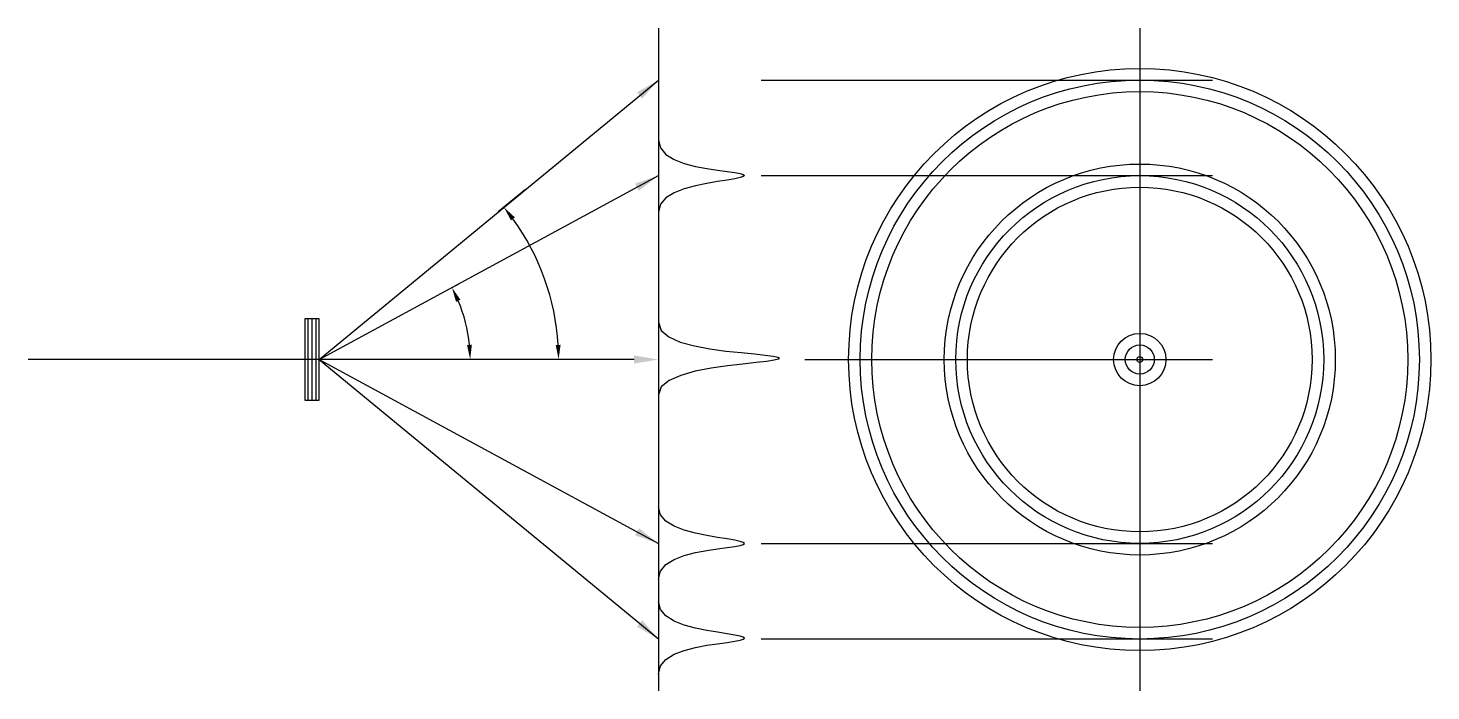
# Model space of a CAD drawing. Extents: x 33 to 393, y 35 to 205.
import ezdxf

# ---------------------------------------------------------------- set-up
doc = ezdxf.new("R2010")
doc.units = 0
doc.layers.get('0').update_dxf_attribs({"linetype": 'CONTINUOUS'})
doc.layers.get('DEFPOINTS').update_dxf_attribs({"linetype": 'CONTINUOUS'})

msp = doc.modelspace()

# ---------------------------------------------------------------- linework, layer by layer
for p, q in [((194.99, 204.94), (194.99, 34.91)), ((318.42, 204.94), (318.42, 34.91)), ((108.03, 119.92), (194.99, 191.61)), ((221.33, 191.61), (337.1, 191.61)), ((108.03, 119.92), (194.99, 167.09)), ((221.33, 167.09), (337.1, 167.09)), ((104.3, 130.32), (104.3, 109.53)), ((108.03, 130.32), (104.3, 130.32)), ((105.14, 109.53), (105.14, 130.32)), ((106.19, 109.53), (106.19, 130.32)), ((107.24, 109.53), (107.24, 130.32)), ((108.03, 109.53), (108.03, 130.32)), ((104.3, 119.92), (33.34, 119.92)), ((108.03, 119.92), (101.78, 119.92)), ((108.03, 119.92), (194.99, 48.24)), ((108.03, 119.92), (194.99, 72.75)), ((188.74, 119.92), (108.03, 119.92)), ((232.53, 119.92), (337.1, 119.92)), ((104.3, 109.53), (108.03, 109.53)), ((221.33, 72.75), (337.1, 72.75)), ((221.33, 48.24), (337.1, 48.24))]:
    msp.add_line(p, q)
at = {"color": 0, "linetype": 'BYBLOCK'}
for p, q in [((160.9, 163.51), (153.93, 157.76)), ((141.25, 137.94), (143.68, 139.26)), ((147.02, 119.92), (144.84, 119.92)), ((171.69, 119.92), (167.52, 119.92))]:
    msp.add_line(p, q, dxfattribs=at)
for points in [[(194.99, 176.27), (195.51, 174.18), (196.92, 172.51), (199.02, 171.2), (201.6, 170.2), (204.46, 169.45), (207.39, 168.9), (210.17, 168.49), (212.62, 168.17), (214.55, 167.88), (215.92, 167.61), (216.75, 167.35), (217.02, 167.1), (216.75, 166.84), (215.92, 166.57), (214.55, 166.27), (212.62, 165.94), (210.17, 165.56), (207.39, 165.1), (204.46, 164.49), (201.6, 163.7), (199.02, 162.68), (196.92, 161.37), (195.51, 159.73), (194.99, 157.71)], [(194.99, 129.46), (195.71, 127.37), (197.67, 125.7), (200.6, 124.39), (204.2, 123.39), (208.19, 122.64), (212.28, 122.09), (216.2, 121.68), (219.64, 121.35), (222.39, 121.06), (224.38, 120.8), (225.6, 120.54), (226.06, 120.29), (225.74, 120.03), (224.63, 119.75), (222.74, 119.45), (220.05, 119.12), (216.6, 118.75), (212.66, 118.28), (208.5, 117.68), (204.43, 116.89), (200.75, 115.86), (197.75, 114.56), (195.73, 112.91), (194.99, 110.89)], [(194.99, 63.57), (195.51, 65.67), (196.92, 67.34), (199.02, 68.65), (201.6, 69.65), (204.46, 70.39), (207.39, 70.94), (210.17, 71.36), (212.62, 71.68), (214.55, 71.97), (215.92, 72.24), (216.75, 72.49), (217.02, 72.75), (216.75, 73.01), (215.92, 73.28), (214.55, 73.58), (212.62, 73.91), (210.17, 74.29), (207.39, 74.75), (204.46, 75.35), (201.6, 76.14), (199.02, 77.17), (196.92, 78.48), (195.51, 80.12), (194.99, 82.14)], [(194.99, 39.24), (195.51, 41.34), (196.92, 43.01), (199.02, 44.32), (201.6, 45.32), (204.46, 46.06), (207.39, 46.62), (210.17, 47.03), (212.62, 47.35), (214.55, 47.64), (215.92, 47.91), (216.75, 48.16), (217.02, 48.42), (216.75, 48.68), (215.92, 48.95), (214.55, 49.25), (212.62, 49.58), (210.17, 49.96), (207.39, 50.42), (204.46, 51.02), (201.6, 51.81), (199.02, 52.84), (196.92, 54.15), (195.51, 55.79), (194.99, 57.81)]]:
    msp.add_lwpolyline(points)
for radius in [74.66, 71.69, 68.72, 50.14, 47.17, 44.2, 6.71, 3.73, 0.764]:
    msp.add_circle((318.42, 119.92), radius)
for radius, start, end in [(61.36, 3.5022, 35.9993), (38.68, 5.5572, 22.9198)]:
    msp.add_arc((108.03, 119.92), radius, start, end, dxfattribs=at)
for points in [[(189.51, 188.44), (190.83, 186.83), (194.99, 191.61)], [(189, 165.03), (190, 163.2), (194.99, 167.09)], [(188.74, 120.97), (188.74, 118.88), (194.99, 119.92)], [(189, 74.82), (190, 76.65), (194.99, 72.75)], [(189.51, 51.41), (190.83, 53.02), (194.99, 48.24)]]:
    msp.add_solid(points)
for points in [[(157.18, 155.61), (158.17, 156.37), (155.38, 158.95)], [(143.09, 134.72), (144.22, 135.26), (142.03, 138.37)], [(147.15, 123.7), (145.91, 123.64), (146.71, 119.92)], [(169.9, 123.69), (168.65, 123.65), (169.39, 119.92)]]:
    msp.add_solid(points, dxfattribs=at)
at = {"layer": 'DEFPOINTS', "color": 0, "linetype": 'BYBLOCK'}
for p in [(161.62, 164.1), (140.42, 137.49), (167.78, 133.9), (146.18, 126.3), (108.03, 119.92), (108.03, 119.92), (147.96, 119.92), (172.62, 119.92)]:
    msp.add_point(p, dxfattribs=at)

doc.saveas('drawing.dxf')
